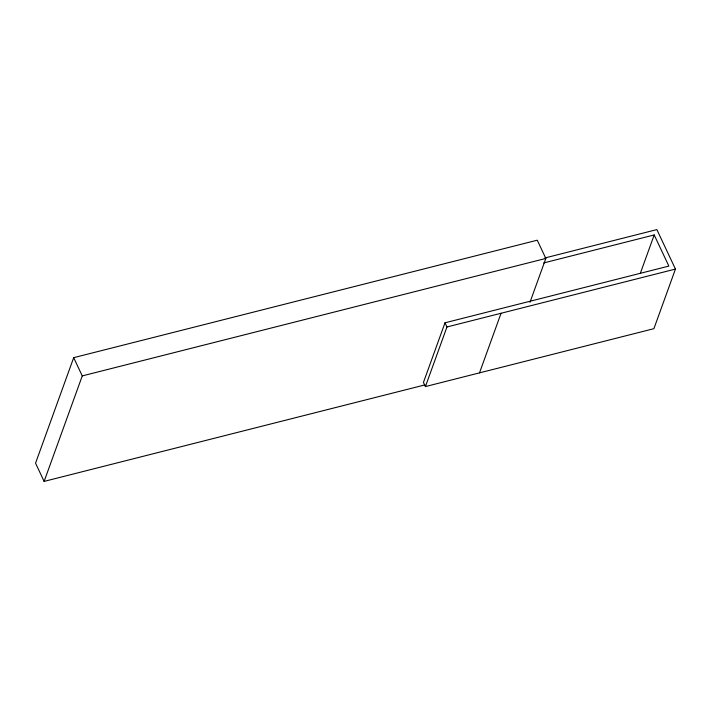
<?xml version="1.0" encoding="UTF-8"?>
<svg xmlns="http://www.w3.org/2000/svg" width="711" height="711" viewBox="0 0 711 711"><rect width="100%" height="100%" fill="white"/><g stroke="black" fill="none" stroke-linecap="round" stroke-linejoin="round"><path stroke-width="1.07" d="M529.979 302.308L545.835 258.44L537.258 240.202L73.686 357.669L35.55 463.163L44.126 481.4L424.885 384.918M44.126 481.4L82.263 375.906L73.686 357.669M543.693 262.946L654.2 234.941L668.855 266.083L444.997 322.803L423.454 382.402L425.418 386.571L653.907 328.678L675.45 269.078L656.875 229.6L544.982 257.951M425.418 386.571L446.961 326.971L444.997 322.803M479.507 372.866L501.051 313.267M640.46 272.962L654.2 234.941M82.263 375.906L545.835 258.44M446.961 326.971L675.45 269.078"/></g></svg>
